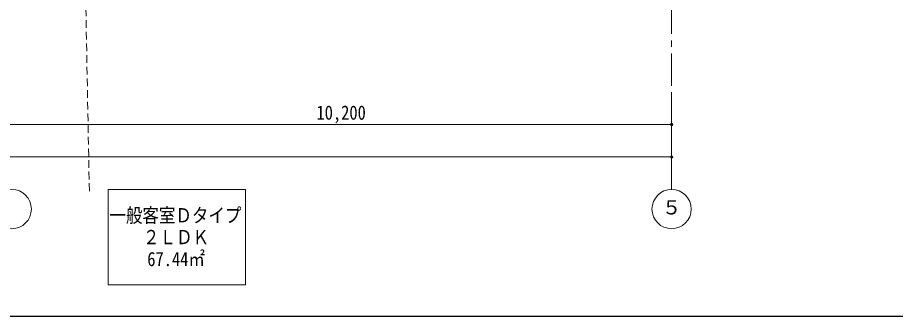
# Model space of a CAD drawing. Units: millimetres at full size; details may follow other scales. Extents: x -443943 to 462275, y -43546 to 79452.
# Drawn here: x 3496 to 17065, y -21031 to -16415 of the extents above; entities that cross this region are included whole.
import ezdxf
from ezdxf.enums import TextEntityAlignment as Align

# ---------------------------------------------------------------- set-up
doc = ezdxf.new("R2010")
doc.units = ezdxf.units.MM
doc.header["$LTSCALE"] = 100
doc.header["$PDMODE"] = 32
doc.header["$PDSIZE"] = 40
doc.linetypes.add('CHAIN1', pattern=[8, 5, -1, 1, -1])
doc.linetypes.add('DASHED1', pattern=[1.8, 1.2, -0.6])
for name, color, linetype, lineweight in [('4-1_通り芯', 4, 'Continuous', 9), ('4-4_寸法', 7, 'Continuous', 15), ('4-5_文字', 7, 'Continuous', 15), ('4-B_E-PANL', 1, 'Continuous', 18)]:
    doc.layers.add(name, color=color, linetype=linetype, lineweight=lineweight)
doc.styles.add('ＭＳ ゴシック', font='')
doc.styles.get('ＭＳ ゴシック').set_extended_font_data('MS Gothic')

msp = doc.modelspace()

# ---------------------------------------------------------------- linework, layer by layer
at = {"layer": '4-1_通り芯', "linetype": 'CHAIN1'}
msp.add_line((13605.8, -19068.1), (13605.8, -3594.4), dxfattribs=at)
at = {"layer": '4-1_通り芯', "color": 5, "lineweight": 30}
msp.add_line((28642.2, -21030.8), (-26657.8, -21030.8), dxfattribs=at)
at = {"layer": '4-1_通り芯', "color": 7, "lineweight": 15}
for centre in [(3405.8, -19371.9), (13605.8, -19371.9)]:
    msp.add_circle(centre, 303.8, dxfattribs=at)
at = {"layer": '4-4_寸法'}
for p, q in [((13605.8, -18568.1), (13605.8, -17568.1)), ((-16394.2, -18068.1), (13605.8, -18068.1)), ((-16394.2, -18568.1), (13605.8, -18568.1))]:
    msp.add_line(p, q, dxfattribs=at)
for p in [(13605.8, -18068.1), (13605.8, -18568.1)]:
    msp.add_point(p, dxfattribs=at)
at = {"layer": '4-5_文字', "color": 2}
for p, q in [((7017.6, -19068.1), (4894.1, -19068.1)), ((4894.1, -19068.1), (4894.1, -20542.3)), ((7017.6, -20542.3), (7017.6, -19068.1)), ((4894.1, -20542.3), (7017.6, -20542.3))]:
    msp.add_line(p, q, dxfattribs=at)
at = {"layer": '4-B_E-PANL', "color": 4, "linetype": 'DASHED1', "lineweight": 9}
msp.add_line((4605.2, -19094.7), (4273, -1611), dxfattribs=at)

# ---------------------------------------------------------------- texts
at = {"layer": '4-1_通り芯', "color": 7, "style": 'ＭＳ ゴシック'}
msp.add_text('５', height=219.9, dxfattribs=at).set_placement((13455.8, -19521.9), align=Align.BOTTOM_LEFT)
at = {"layer": '4-4_寸法', "style": 'ＭＳ ゴシック', "width": 0.85}
msp.add_text('10,200', height=219.9, dxfattribs=at).set_placement((8115.8, -18058.1), align=Align.BOTTOM_LEFT)
at = {"layer": '4-5_文字', "style": 'ＭＳ ゴシック', "width": 0.85}
for s, p in [('一般客室Ｄタイプ', (4915.8, -19644.8)), ('２ＬＤＫ', (5435.8, -19980.7)), ('67.44㎡', (5500.8, -20320))]:
    msp.add_text(s, height=219.9, dxfattribs=at).set_placement(p, align=Align.BOTTOM_LEFT)

doc.saveas('drawing.dxf')
